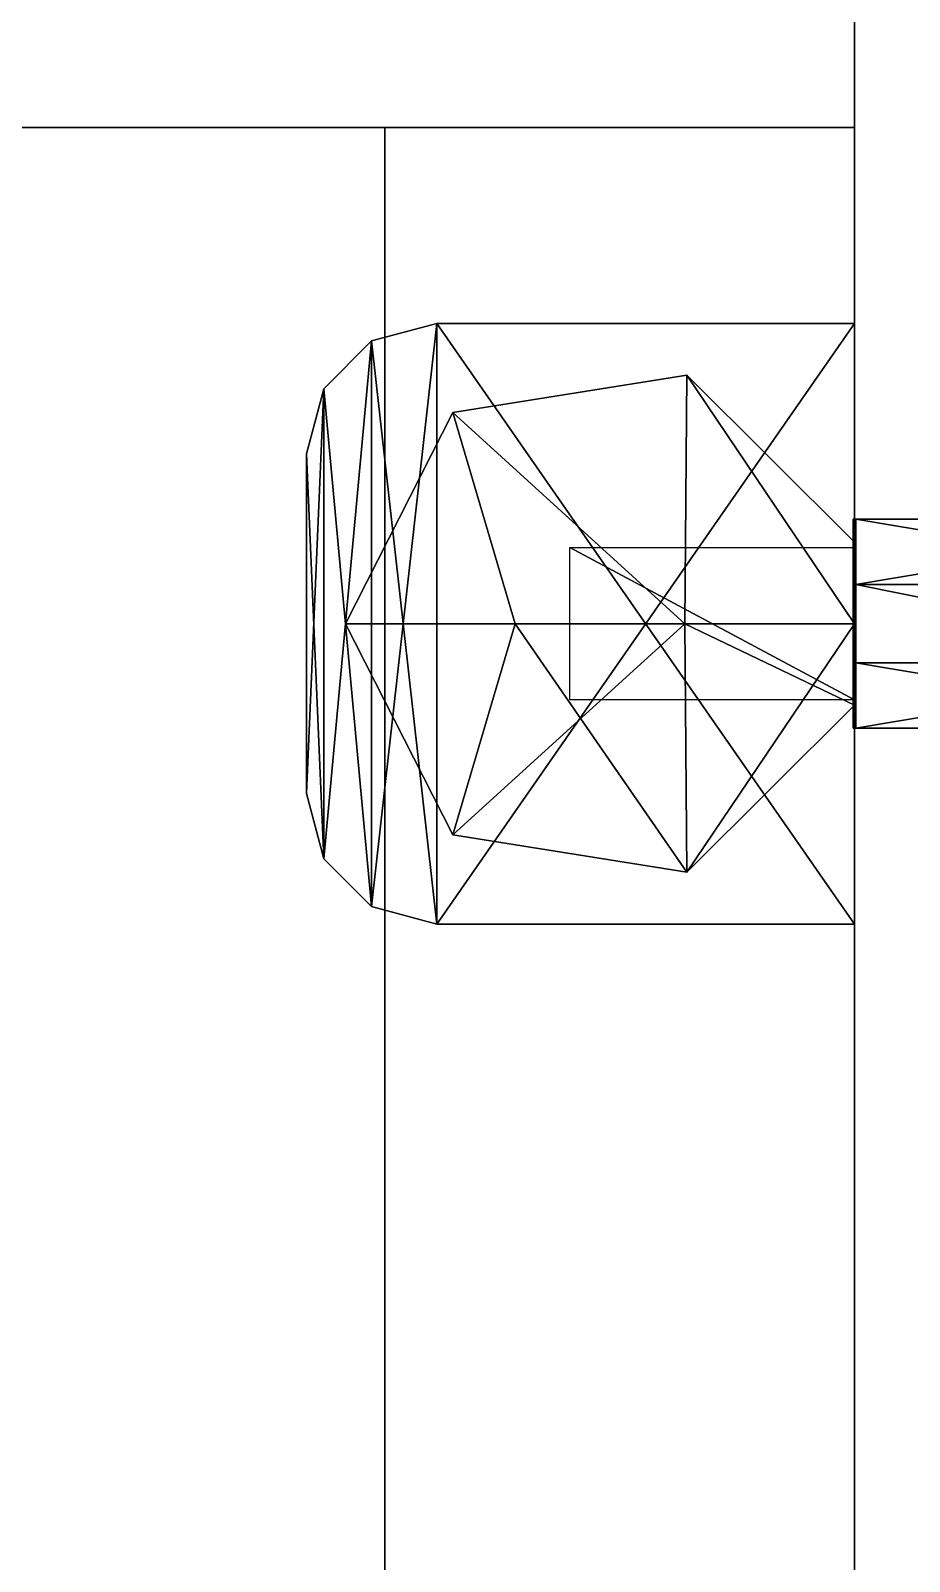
# Model space of a CAD drawing. Extents: x 0 to 4956, y -4930 to 0.
# Drawn here: x 1892.9 to 1926.6, y -4382.9 to -4324.3 of the extents above; entities that cross this region are included whole.
import ezdxf

# ---------------------------------------------------------------- set-up
doc = ezdxf.new("R2010")
doc.units = 0
for name, color, linetype in [('LAYER0', 7, 'CONTINUOUS'), ('LAYER1209', 7, 'CONTINUOUS'), ('LAYER1214', 7, 'CONTINUOUS'), ('LAYER1215', 254, 'CONTINUOUS'), ('LAYER835', 7, 'CONTINUOUS'), ('LAYER841', 7, 'CONTINUOUS'), ('LAYER844', 7, 'CONTINUOUS'), ('LAYER851', 7, 'CONTINUOUS'), ('LAYER991', 7, 'CONTINUOUS'), ('LAYER992', 7, 'CONTINUOUS')]:
    doc.layers.add(name, color=color, linetype=linetype)

msp = doc.modelspace()

# ---------------------------------------------------------------- linework, layer by layer
at = {"layer": 'LAYER0', "invisible_edges": 1}
for points in [[(4956, 0), (0, -4930), (0, 0), (4956, 0)], [(4956, -4930, 5), (0, 0, 5), (0, -4930, 5), (4956, -4930, 5)], [(0, 0, 5), (4956, -4930, 5), (4956, 0, 5), (0, 0, 5)], [(0, -4930), (4956, 0), (4956, -4930), (0, -4930)]]:
    msp.add_3dface(points, dxfattribs=at)
at = {"layer": 'LAYER1209', "invisible_edges": 1}
for points in [[(1924.5, -4785.4, 1989), (1140.5, -4310, 1989), (1140.5, -4785.4, 1989), (1924.5, -4785.4, 1989)], [(1140.5, -4310, 1989), (1924.5, -4785.4, 1989), (1924.5, -4310, 1989), (1140.5, -4310, 1989)], [(1924.5, -4310, 1971), (1140.5, -4785.4, 1971), (1140.5, -4310, 1971), (1924.5, -4310, 1971)], [(1140.5, -4785.4, 1971), (1924.5, -4310, 1971), (1924.5, -4785.4, 1971), (1140.5, -4785.4, 1971)], [(1924.5, -4785.4, 1989), (1924.5, -4310, 1971), (1924.5, -4310, 1989), (1924.5, -4785.4, 1989)], [(1924.5, -4310, 1971), (1924.5, -4785.4, 1989), (1924.5, -4785.4, 1971), (1924.5, -4310, 1971)]]:
    msp.add_3dface(points, dxfattribs=at)
at = {"layer": 'LAYER1214'}
for points in [[(1906, -4336.17, 1971), (1908.5, -4335.5, 1969.01), (1906, -4336.17, 1969.01), (1906, -4336.17, 1971)], [(1908.5, -4335.5, 1971), (1908.5, -4335.5, 1969.01), (1906, -4336.17, 1971), (1908.5, -4335.5, 1971)], [(1908.5, -4335.5, 1969.01), (1906, -4357.83, 1969.01), (1906, -4336.17, 1969.01), (1908.5, -4335.5, 1969.01)], [(1908.5, -4358.5, 1969.01), (1906, -4357.83, 1969.01), (1908.5, -4335.5, 1969.01), (1908.5, -4358.5, 1969.01)], [(1906, -4357.83, 1971), (1908.5, -4335.5, 1971), (1906, -4336.17, 1971), (1906, -4357.83, 1971)], [(1908.5, -4358.5, 1971), (1908.5, -4335.5, 1971), (1906, -4357.83, 1971), (1908.5, -4358.5, 1971)], [(1906, -4336.17, 1969.01), (1908.5, -4358.5, 1969.01), (1908.5, -4335.5, 1969.01), (1906, -4336.17, 1969.01)], [(1906, -4336.17, 1971), (1908.5, -4358.5, 1971), (1908.5, -4335.5, 1971), (1906, -4336.17, 1971)], [(1908.5, -4335.5, 1969.01), (1906, -4336.17, 1971), (1906, -4336.17, 1969.01), (1908.5, -4335.5, 1969.01)], [(1908.5, -4335.5, 1971), (1906, -4336.17, 1971), (1908.5, -4335.5, 1969.01), (1908.5, -4335.5, 1971)], [(1924.5, -4358.5, 1969.01), (1908.5, -4335.5, 1969.01), (1924.5, -4335.5, 1969.01), (1924.5, -4358.5, 1969.01)], [(1908.5, -4358.5, 1969.01), (1908.5, -4335.5, 1969.01), (1924.5, -4358.5, 1969.01), (1908.5, -4358.5, 1969.01)], [(1924.5, -4358.5, 1971), (1908.5, -4335.5, 1971), (1924.5, -4335.5, 1971), (1924.5, -4358.5, 1971)], [(1908.5, -4358.5, 1971), (1908.5, -4335.5, 1971), (1924.5, -4358.5, 1971), (1908.5, -4358.5, 1971)], [(1908.5, -4335.5, 1969.01), (1924.5, -4335.5, 1971), (1924.5, -4335.5, 1969.01), (1908.5, -4335.5, 1969.01)], [(1908.5, -4335.5, 1971), (1924.5, -4335.5, 1971), (1908.5, -4335.5, 1969.01), (1908.5, -4335.5, 1971)], [(1908.5, -4335.5, 1969.01), (1924.5, -4358.5, 1969.01), (1908.5, -4358.5, 1969.01), (1908.5, -4335.5, 1969.01)], [(1924.5, -4335.5, 1969.01), (1924.5, -4358.5, 1969.01), (1908.5, -4335.5, 1969.01), (1924.5, -4335.5, 1969.01)], [(1924.5, -4335.5, 1971), (1908.5, -4335.5, 1969.01), (1908.5, -4335.5, 1971), (1924.5, -4335.5, 1971)], [(1924.5, -4335.5, 1969.01), (1908.5, -4335.5, 1969.01), (1924.5, -4335.5, 1971), (1924.5, -4335.5, 1969.01)], [(1908.5, -4358.5, 1971), (1924.5, -4335.5, 1971), (1908.5, -4335.5, 1971), (1908.5, -4358.5, 1971)], [(1924.5, -4358.5, 1971), (1924.5, -4335.5, 1971), (1908.5, -4358.5, 1971), (1924.5, -4358.5, 1971)], [(1924.5, -4335.5, 1969.01), (1924.5, -4358.5, 1971), (1924.5, -4358.5, 1969.01), (1924.5, -4335.5, 1969.01)], [(1924.5, -4335.5, 1971), (1924.5, -4358.5, 1971), (1924.5, -4335.5, 1969.01), (1924.5, -4335.5, 1971)], [(1924.5, -4358.5, 1969.01), (1924.5, -4335.5, 1971), (1924.5, -4335.5, 1969.01), (1924.5, -4358.5, 1969.01)], [(1924.5, -4358.5, 1971), (1924.5, -4335.5, 1971), (1924.5, -4358.5, 1969.01), (1924.5, -4358.5, 1971)], [(1904.17, -4338, 1971), (1906, -4336.17, 1969.01), (1904.17, -4338, 1969.01), (1904.17, -4338, 1971)], [(1906, -4336.17, 1971), (1906, -4336.17, 1969.01), (1904.17, -4338, 1971), (1906, -4336.17, 1971)], [(1906, -4336.17, 1969.01), (1906, -4357.83, 1969.01), (1904.17, -4338, 1969.01), (1906, -4336.17, 1969.01)], [(1904.17, -4356, 1971), (1906, -4336.17, 1971), (1904.17, -4338, 1971), (1904.17, -4356, 1971)], [(1906, -4357.83, 1971), (1906, -4336.17, 1971), (1904.17, -4356, 1971), (1906, -4357.83, 1971)], [(1904.17, -4338, 1969.01), (1906, -4357.83, 1969.01), (1906, -4336.17, 1969.01), (1904.17, -4338, 1969.01)], [(1904.17, -4338, 1971), (1906, -4357.83, 1971), (1906, -4336.17, 1971), (1904.17, -4338, 1971)], [(1906, -4336.17, 1969.01), (1904.17, -4338, 1971), (1904.17, -4338, 1969.01), (1906, -4336.17, 1969.01)], [(1906, -4336.17, 1971), (1904.17, -4338, 1971), (1906, -4336.17, 1969.01), (1906, -4336.17, 1971)], [(1906, -4357.83, 1969.01), (1908.5, -4358.5, 1969.01), (1906, -4336.17, 1969.01), (1906, -4357.83, 1969.01)], [(1906, -4357.83, 1971), (1908.5, -4358.5, 1971), (1906, -4336.17, 1971), (1906, -4357.83, 1971)], [(1909.113, -4338.917, 1985), (1918.069, -4337.482, 1971), (1909.113, -4338.917, 1971), (1909.113, -4338.917, 1985)], [(1918.069, -4337.482, 1985), (1918.069, -4337.482, 1971), (1909.113, -4338.917, 1985), (1918.069, -4337.482, 1985)], [(1918.069, -4337.482, 1985), (1909.113, -4338.917, 1985), (1918, -4347, 1985), (1918.069, -4337.482, 1985)], [(1918.069, -4337.482, 1971), (1909.113, -4338.917, 1985), (1909.113, -4338.917, 1971), (1918.069, -4337.482, 1971)], [(1918.069, -4337.482, 1985), (1909.113, -4338.917, 1985), (1918.069, -4337.482, 1971), (1918.069, -4337.482, 1985)], [(1918.069, -4337.482, 1985), (1909.113, -4338.917, 1985), (1918, -4347, 1985), (1918.069, -4337.482, 1985)], [(1924.5, -4347, 1985), (1918.069, -4337.482, 1985), (1918, -4347, 1985), (1924.5, -4347, 1985)], [(1924.5, -4347, 1985), (1918.069, -4337.482, 1985), (1918, -4347, 1985), (1924.5, -4347, 1985)], [(1924.5, -4343.877, 1985), (1918.069, -4337.482, 1985), (1924.5, -4347, 1985), (1924.5, -4343.877, 1985)], [(1918.069, -4337.482, 1971), (1924.5, -4343.877, 1985), (1924.5, -4343.877, 1971), (1918.069, -4337.482, 1971)], [(1918.069, -4337.482, 1985), (1924.5, -4343.877, 1985), (1918.069, -4337.482, 1971), (1918.069, -4337.482, 1985)], [(1924.5, -4343.877, 1971), (1918.069, -4337.482, 1985), (1918.069, -4337.482, 1971), (1924.5, -4343.877, 1971)], [(1924.5, -4343.877, 1985), (1918.069, -4337.482, 1985), (1924.5, -4343.877, 1971), (1924.5, -4343.877, 1985)], [(1924.5, -4343.877, 1985), (1918.069, -4337.482, 1985), (1924.5, -4347, 1985), (1924.5, -4343.877, 1985)], [(1903.5, -4340.5, 1971), (1904.17, -4338, 1969.01), (1903.5, -4340.5, 1969.01), (1903.5, -4340.5, 1971)], [(1904.17, -4338, 1971), (1904.17, -4338, 1969.01), (1903.5, -4340.5, 1971), (1904.17, -4338, 1971)], [(1904.17, -4338, 1969.01), (1904.17, -4356, 1969.01), (1903.5, -4340.5, 1969.01), (1904.17, -4338, 1969.01)], [(1903.5, -4353.5, 1971), (1904.17, -4338, 1971), (1903.5, -4340.5, 1971), (1903.5, -4353.5, 1971)], [(1904.17, -4356, 1971), (1904.17, -4338, 1971), (1903.5, -4353.5, 1971), (1904.17, -4356, 1971)], [(1903.5, -4340.5, 1969.01), (1904.17, -4356, 1969.01), (1904.17, -4338, 1969.01), (1903.5, -4340.5, 1969.01)], [(1903.5, -4340.5, 1971), (1904.17, -4356, 1971), (1904.17, -4338, 1971), (1903.5, -4340.5, 1971)], [(1904.17, -4338, 1969.01), (1903.5, -4340.5, 1971), (1903.5, -4340.5, 1969.01), (1904.17, -4338, 1969.01)], [(1904.17, -4338, 1971), (1903.5, -4340.5, 1971), (1904.17, -4338, 1969.01), (1904.17, -4338, 1971)], [(1904.17, -4338, 1969.01), (1906, -4357.83, 1969.01), (1904.17, -4356, 1969.01), (1904.17, -4338, 1969.01)], [(1904.17, -4356, 1969.01), (1906, -4357.83, 1969.01), (1904.17, -4338, 1969.01), (1904.17, -4356, 1969.01)], [(1904.17, -4356, 1971), (1906, -4357.83, 1971), (1904.17, -4338, 1971), (1904.17, -4356, 1971)], [(1911.5, -4347, 1985), (1909.113, -4338.917, 1985), (1905, -4347, 1985), (1911.5, -4347, 1985)], [(1905, -4347, 1985), (1909.113, -4338.917, 1971), (1905, -4347, 1971), (1905, -4347, 1985)], [(1909.113, -4338.917, 1985), (1909.113, -4338.917, 1971), (1905, -4347, 1985), (1909.113, -4338.917, 1985)], [(1909.113, -4338.917, 1971), (1905, -4347, 1985), (1905, -4347, 1971), (1909.113, -4338.917, 1971)], [(1909.113, -4338.917, 1985), (1905, -4347, 1985), (1909.113, -4338.917, 1971), (1909.113, -4338.917, 1985)], [(1909.113, -4338.917, 1985), (1905, -4347, 1985), (1911.5, -4347, 1985), (1909.113, -4338.917, 1985)], [(1918, -4347, 1985), (1909.113, -4338.917, 1985), (1911.5, -4347, 1985), (1918, -4347, 1985)], [(1918, -4347, 1985), (1909.113, -4338.917, 1985), (1911.5, -4347, 1985), (1918, -4347, 1985)], [(1903.5, -4353.5, 1971), (1903.5, -4340.5, 1969.01), (1903.5, -4340.5, 1971), (1903.5, -4353.5, 1971)], [(1903.5, -4353.5, 1969.01), (1903.5, -4340.5, 1969.01), (1903.5, -4353.5, 1971), (1903.5, -4353.5, 1969.01)], [(1903.5, -4353.5, 1969.01), (1903.5, -4340.5, 1971), (1903.5, -4340.5, 1969.01), (1903.5, -4353.5, 1969.01)], [(1903.5, -4353.5, 1971), (1903.5, -4340.5, 1971), (1903.5, -4353.5, 1969.01), (1903.5, -4353.5, 1971)], [(1903.5, -4340.5, 1969.01), (1904.17, -4356, 1969.01), (1903.5, -4353.5, 1969.01), (1903.5, -4340.5, 1969.01)], [(1903.5, -4353.5, 1969.01), (1904.17, -4356, 1969.01), (1903.5, -4340.5, 1969.01), (1903.5, -4353.5, 1969.01)], [(1903.5, -4353.5, 1971), (1904.17, -4356, 1971), (1903.5, -4340.5, 1971), (1903.5, -4353.5, 1971)], [(1913.592, -4344.08, 1969), (1924.5, -4349.92, 1969), (1913.592, -4349.92, 1969), (1913.592, -4344.08, 1969)], [(1924.5, -4344.08, 1969), (1924.5, -4349.92, 1969), (1913.592, -4344.08, 1969), (1924.5, -4344.08, 1969)], [(1924.5, -4343.877, 1985), (1924.5, -4350.123, 1971), (1924.5, -4343.877, 1971), (1924.5, -4343.877, 1985)], [(1924.5, -4350.123, 1985), (1924.5, -4350.123, 1971), (1924.5, -4343.877, 1985), (1924.5, -4350.123, 1985)], [(1924.5, -4350.123, 1971), (1924.5, -4343.877, 1985), (1924.5, -4343.877, 1971), (1924.5, -4350.123, 1971)], [(1924.5, -4350.123, 1985), (1924.5, -4343.877, 1985), (1924.5, -4350.123, 1971), (1924.5, -4350.123, 1985)], [(1909.113, -4355.083, 1985), (1911.5, -4347, 1985), (1905, -4347, 1985), (1909.113, -4355.083, 1985)], [(1905, -4347, 1971), (1909.113, -4355.083, 1985), (1905, -4347, 1985), (1905, -4347, 1971)], [(1909.113, -4355.083, 1971), (1909.113, -4355.083, 1985), (1905, -4347, 1971), (1909.113, -4355.083, 1971)], [(1905, -4347, 1971), (1909.113, -4355.083, 1985), (1909.113, -4355.083, 1971), (1905, -4347, 1971)], [(1905, -4347, 1985), (1909.113, -4355.083, 1985), (1905, -4347, 1971), (1905, -4347, 1985)], [(1909.113, -4355.083, 1985), (1905, -4347, 1985), (1911.5, -4347, 1985), (1909.113, -4355.083, 1985)], [(1918.069, -4356.518, 1985), (1911.5, -4347, 1985), (1909.113, -4355.083, 1985), (1918.069, -4356.518, 1985)], [(1918, -4347, 1985), (1909.113, -4355.083, 1985), (1911.5, -4347, 1985), (1918, -4347, 1985)], [(1918.069, -4356.518, 1985), (1909.113, -4355.083, 1985), (1918, -4347, 1985), (1918.069, -4356.518, 1985)], [(1918, -4347, 1985), (1911.5, -4347, 1985), (1918.069, -4356.518, 1985), (1918, -4347, 1985)], [(1924.5, -4350.123, 1985), (1918, -4347, 1985), (1918.069, -4356.518, 1985), (1924.5, -4350.123, 1985)], [(1924.5, -4347, 1985), (1918, -4347, 1985), (1924.5, -4350.123, 1985), (1924.5, -4347, 1985)], [(1924.5, -4347, 1985), (1918.069, -4356.518, 1985), (1918, -4347, 1985), (1924.5, -4347, 1985)], [(1924.5, -4350.123, 1985), (1918.069, -4356.518, 1985), (1924.5, -4347, 1985), (1924.5, -4350.123, 1985)], [(1918.069, -4356.518, 1971), (1924.5, -4350.123, 1985), (1918.069, -4356.518, 1985), (1918.069, -4356.518, 1971)], [(1924.5, -4350.123, 1971), (1924.5, -4350.123, 1985), (1918.069, -4356.518, 1971), (1924.5, -4350.123, 1971)], [(1918.069, -4356.518, 1971), (1924.5, -4350.123, 1985), (1924.5, -4350.123, 1971), (1918.069, -4356.518, 1971)], [(1918.069, -4356.518, 1985), (1924.5, -4350.123, 1985), (1918.069, -4356.518, 1971), (1918.069, -4356.518, 1985)], [(1903.5, -4353.5, 1969.01), (1904.17, -4356, 1971), (1903.5, -4353.5, 1971), (1903.5, -4353.5, 1969.01)], [(1904.17, -4356, 1969.01), (1904.17, -4356, 1971), (1903.5, -4353.5, 1969.01), (1904.17, -4356, 1969.01)], [(1904.17, -4356, 1969.01), (1903.5, -4353.5, 1971), (1903.5, -4353.5, 1969.01), (1904.17, -4356, 1969.01)], [(1904.17, -4356, 1971), (1903.5, -4353.5, 1971), (1904.17, -4356, 1969.01), (1904.17, -4356, 1971)], [(1909.113, -4355.083, 1971), (1918.069, -4356.518, 1985), (1909.113, -4355.083, 1985), (1909.113, -4355.083, 1971)], [(1918.069, -4356.518, 1971), (1918.069, -4356.518, 1985), (1909.113, -4355.083, 1971), (1918.069, -4356.518, 1971)], [(1909.113, -4355.083, 1971), (1918.069, -4356.518, 1985), (1918.069, -4356.518, 1971), (1909.113, -4355.083, 1971)], [(1909.113, -4355.083, 1985), (1918.069, -4356.518, 1985), (1909.113, -4355.083, 1971), (1909.113, -4355.083, 1985)], [(1904.17, -4356, 1969.01), (1906, -4357.83, 1971), (1904.17, -4356, 1971), (1904.17, -4356, 1969.01)], [(1906, -4357.83, 1969.01), (1906, -4357.83, 1971), (1904.17, -4356, 1969.01), (1906, -4357.83, 1969.01)], [(1906, -4357.83, 1969.01), (1904.17, -4356, 1971), (1904.17, -4356, 1969.01), (1906, -4357.83, 1969.01)], [(1906, -4357.83, 1971), (1904.17, -4356, 1971), (1906, -4357.83, 1969.01), (1906, -4357.83, 1971)], [(1906, -4357.83, 1969.01), (1908.5, -4358.5, 1971), (1906, -4357.83, 1971), (1906, -4357.83, 1969.01)], [(1908.5, -4358.5, 1969.01), (1908.5, -4358.5, 1971), (1906, -4357.83, 1969.01), (1908.5, -4358.5, 1969.01)], [(1908.5, -4358.5, 1969.01), (1906, -4357.83, 1971), (1906, -4357.83, 1969.01), (1908.5, -4358.5, 1969.01)], [(1908.5, -4358.5, 1971), (1906, -4357.83, 1971), (1908.5, -4358.5, 1969.01), (1908.5, -4358.5, 1971)], [(1908.5, -4358.5, 1971), (1924.5, -4358.5, 1969.01), (1908.5, -4358.5, 1969.01), (1908.5, -4358.5, 1971)], [(1924.5, -4358.5, 1971), (1924.5, -4358.5, 1969.01), (1908.5, -4358.5, 1971), (1924.5, -4358.5, 1971)], [(1924.5, -4358.5, 1969.01), (1908.5, -4358.5, 1971), (1908.5, -4358.5, 1969.01), (1924.5, -4358.5, 1969.01)], [(1924.5, -4358.5, 1971), (1908.5, -4358.5, 1971), (1924.5, -4358.5, 1969.01), (1924.5, -4358.5, 1971)]]:
    msp.add_3dface(points, dxfattribs=at)
at = {"layer": 'LAYER1215'}
for points in [[(1924.55, -4345.5, 1979.83), (1924.45, -4343, 1976.5), (1924.45, -4345.5, 1979.83), (1924.55, -4345.5, 1979.83)], [(1924.55, -4343, 1976.5), (1924.45, -4343, 1976.5), (1924.55, -4345.5, 1979.83), (1924.55, -4343, 1976.5)], [(1924.55, -4343, 1976.5), (1924.45, -4345.5, 1973.17), (1924.45, -4343, 1976.5), (1924.55, -4343, 1976.5)], [(1924.55, -4345.5, 1973.17), (1924.45, -4345.5, 1973.17), (1924.55, -4343, 1976.5), (1924.55, -4345.5, 1973.17)], [(1924.45, -4343, 1980.5), (1924.45, -4351, 1972.5), (1924.45, -4351, 1980.5), (1924.45, -4343, 1980.5)], [(1924.45, -4343, 1972.5), (1924.45, -4351, 1972.5), (1924.45, -4343, 1980.5), (1924.45, -4343, 1972.5)], [(1924.55, -4343, 1980.5), (1924.45, -4343, 1972.5), (1924.45, -4343, 1980.5), (1924.55, -4343, 1980.5)], [(1924.55, -4343, 1972.5), (1924.45, -4343, 1972.5), (1924.55, -4343, 1980.5), (1924.55, -4343, 1972.5)], [(1924.55, -4351, 1972.5), (1924.45, -4343, 1972.5), (1924.55, -4343, 1972.5), (1924.55, -4351, 1972.5)], [(1924.45, -4351, 1972.5), (1924.45, -4343, 1972.5), (1924.55, -4351, 1972.5), (1924.45, -4351, 1972.5)], [(1924.55, -4343, 1980.5), (1924.45, -4351, 1980.5), (1924.55, -4351, 1980.5), (1924.55, -4343, 1980.5)], [(1924.45, -4343, 1980.5), (1924.45, -4351, 1980.5), (1924.55, -4343, 1980.5), (1924.45, -4343, 1980.5)], [(1939.45, -4345.5, 1979.83), (1924.55, -4343, 1976.5), (1924.55, -4345.5, 1979.83), (1939.45, -4345.5, 1979.83)], [(1939.45, -4343, 1976.5), (1924.55, -4343, 1976.5), (1939.45, -4345.5, 1979.83), (1939.45, -4343, 1976.5)], [(1939.45, -4343, 1976.5), (1924.55, -4345.5, 1973.17), (1924.55, -4343, 1976.5), (1939.45, -4343, 1976.5)], [(1939.45, -4345.5, 1973.17), (1924.55, -4345.5, 1973.17), (1939.45, -4343, 1976.5), (1939.45, -4345.5, 1973.17)], [(1924.55, -4351, 1980.5), (1924.55, -4343, 1972.5), (1924.55, -4343, 1980.5), (1924.55, -4351, 1980.5)], [(1924.55, -4351, 1972.5), (1924.55, -4343, 1972.5), (1924.55, -4351, 1980.5), (1924.55, -4351, 1972.5)], [(1924.45, -4348.5, 1979.83), (1924.55, -4345.5, 1979.83), (1924.45, -4345.5, 1979.83), (1924.45, -4348.5, 1979.83)], [(1924.55, -4348.5, 1979.83), (1924.55, -4345.5, 1979.83), (1924.45, -4348.5, 1979.83), (1924.55, -4348.5, 1979.83)], [(1924.55, -4348.5, 1973.17), (1924.45, -4345.5, 1973.17), (1924.55, -4345.5, 1973.17), (1924.55, -4348.5, 1973.17)], [(1924.45, -4348.5, 1973.17), (1924.45, -4345.5, 1973.17), (1924.55, -4348.5, 1973.17), (1924.45, -4348.5, 1973.17)], [(1939.45, -4348.5, 1979.83), (1924.55, -4345.5, 1979.83), (1924.55, -4348.5, 1979.83), (1939.45, -4348.5, 1979.83)], [(1939.45, -4345.5, 1979.83), (1924.55, -4345.5, 1979.83), (1939.45, -4348.5, 1979.83), (1939.45, -4345.5, 1979.83)], [(1939.45, -4348.5, 1973.17), (1924.55, -4345.5, 1973.17), (1939.45, -4345.5, 1973.17), (1939.45, -4348.5, 1973.17)], [(1924.55, -4348.5, 1973.17), (1924.55, -4345.5, 1973.17), (1939.45, -4348.5, 1973.17), (1924.55, -4348.5, 1973.17)], [(1924.45, -4348.5, 1979.83), (1924.55, -4351, 1976.5), (1924.55, -4348.5, 1979.83), (1924.45, -4348.5, 1979.83)], [(1924.45, -4351, 1976.5), (1924.55, -4351, 1976.5), (1924.45, -4348.5, 1979.83), (1924.45, -4351, 1976.5)], [(1924.45, -4351, 1976.5), (1924.55, -4348.5, 1973.17), (1924.55, -4351, 1976.5), (1924.45, -4351, 1976.5)], [(1924.45, -4348.5, 1973.17), (1924.55, -4348.5, 1973.17), (1924.45, -4351, 1976.5), (1924.45, -4348.5, 1973.17)], [(1924.55, -4348.5, 1979.83), (1939.45, -4351, 1976.5), (1939.45, -4348.5, 1979.83), (1924.55, -4348.5, 1979.83)], [(1924.55, -4351, 1976.5), (1939.45, -4351, 1976.5), (1924.55, -4348.5, 1979.83), (1924.55, -4351, 1976.5)], [(1924.55, -4351, 1976.5), (1939.45, -4348.5, 1973.17), (1939.45, -4351, 1976.5), (1924.55, -4351, 1976.5)], [(1924.55, -4348.5, 1973.17), (1939.45, -4348.5, 1973.17), (1924.55, -4351, 1976.5), (1924.55, -4348.5, 1973.17)], [(1924.55, -4351, 1972.5), (1924.45, -4351, 1980.5), (1924.45, -4351, 1972.5), (1924.55, -4351, 1972.5)], [(1924.55, -4351, 1980.5), (1924.45, -4351, 1980.5), (1924.55, -4351, 1972.5), (1924.55, -4351, 1980.5)]]:
    msp.add_3dface(points, dxfattribs=at)
at = {"layer": 'LAYER835', "invisible_edges": 1}
for points in [[(1924.5, -4785.4, 871), (1140.5, -4310, 871), (1140.5, -4785.4, 871), (1924.5, -4785.4, 871)], [(1140.5, -4310, 871), (1924.5, -4785.4, 871), (1924.5, -4310, 871), (1140.5, -4310, 871)], [(1924.5, -4310, 853), (1140.5, -4785.4, 853), (1140.5, -4310, 853), (1924.5, -4310, 853)], [(1140.5, -4785.4, 853), (1924.5, -4310, 853), (1924.5, -4785.4, 853), (1140.5, -4785.4, 853)], [(1924.5, -4785.4, 871), (1924.5, -4310, 853), (1924.5, -4310, 871), (1924.5, -4785.4, 871)], [(1924.5, -4310, 853), (1924.5, -4785.4, 871), (1924.5, -4785.4, 853), (1924.5, -4310, 853)]]:
    msp.add_3dface(points, dxfattribs=at)
at = {"layer": 'LAYER841', "invisible_edges": 1}
for points in [[(1924.5, -4810, 2545), (1924.5, -4250, 5), (1924.5, -4810, 5), (1924.5, -4810, 2545)], [(1924.5, -4250, 5), (1924.5, -4810, 2545), (1924.5, -4250, 2545), (1924.5, -4250, 5)], [(1942.5, -4810, 5), (1924.5, -4250, 5), (1942.5, -4250, 5), (1942.5, -4810, 5)], [(1924.5, -4250, 5), (1942.5, -4810, 5), (1924.5, -4810, 5), (1924.5, -4250, 5)], [(1924.5, -4810, 2545), (1942.5, -4250, 2545), (1924.5, -4250, 2545), (1924.5, -4810, 2545)], [(1942.5, -4250, 2545), (1924.5, -4810, 2545), (1942.5, -4810, 2545), (1942.5, -4250, 2545)]]:
    msp.add_3dface(points, dxfattribs=at)
at = {"layer": 'LAYER844', "invisible_edges": 1}
for points in [[(1140.5, -4810, 85), (1924.5, -4250, 85), (1924.5, -4810, 85), (1140.5, -4810, 85)], [(1924.5, -4250, 85), (1140.5, -4810, 85), (1140.5, -4250, 85), (1924.5, -4250, 85)], [(1140.5, -4250, 103), (1924.5, -4810, 103), (1924.5, -4250, 103), (1140.5, -4250, 103)], [(1924.5, -4810, 103), (1140.5, -4250, 103), (1140.5, -4810, 103), (1924.5, -4810, 103)], [(1924.5, -4810, 103), (1924.5, -4250, 85), (1924.5, -4250, 103), (1924.5, -4810, 103)], [(1924.5, -4250, 85), (1924.5, -4810, 103), (1924.5, -4810, 85), (1924.5, -4250, 85)]]:
    msp.add_3dface(points, dxfattribs=at)
at = {"layer": 'LAYER851', "invisible_edges": 1}
for points in [[(1924.5, -4810, 2544), (1140.5, -4250, 2544), (1140.5, -4810, 2544), (1924.5, -4810, 2544)], [(1140.5, -4250, 2544), (1924.5, -4810, 2544), (1924.5, -4250, 2544), (1140.5, -4250, 2544)], [(1924.5, -4250, 2526), (1140.5, -4810, 2526), (1140.5, -4250, 2526), (1924.5, -4250, 2526)], [(1140.5, -4810, 2526), (1924.5, -4250, 2526), (1924.5, -4810, 2526), (1140.5, -4810, 2526)], [(1924.5, -4810, 2544), (1924.5, -4250, 2526), (1924.5, -4250, 2544), (1924.5, -4810, 2544)], [(1924.5, -4250, 2526), (1924.5, -4810, 2544), (1924.5, -4810, 2526), (1924.5, -4250, 2526)]]:
    msp.add_3dface(points, dxfattribs=at)
at = {"layer": 'LAYER991', "invisible_edges": 1}
for points in [[(1888.5, -4728, 853), (1906.5, -4328, 853), (1888.5, -4328, 853), (1888.5, -4728, 853)], [(1906.5, -4328, 853), (1888.5, -4728, 853), (1906.5, -4728, 853), (1906.5, -4328, 853)], [(1888.5, -4328, 103), (1906.5, -4328, 853), (1906.5, -4328, 103), (1888.5, -4328, 103)], [(1906.5, -4328, 853), (1888.5, -4328, 103), (1888.5, -4328, 853), (1906.5, -4328, 853)], [(1906.5, -4728, 103), (1888.5, -4328, 103), (1906.5, -4328, 103), (1906.5, -4728, 103)], [(1888.5, -4328, 103), (1906.5, -4728, 103), (1888.5, -4728, 103), (1888.5, -4328, 103)], [(1906.5, -4728, 103), (1906.5, -4328, 853), (1906.5, -4728, 853), (1906.5, -4728, 103)], [(1906.5, -4328, 853), (1906.5, -4728, 103), (1906.5, -4328, 103), (1906.5, -4328, 853)]]:
    msp.add_3dface(points, dxfattribs=at)
at = {"layer": 'LAYER992', "invisible_edges": 1}
for points in [[(1906.5, -4408, 853), (1924.5, -4328, 853), (1906.5, -4328, 853), (1906.5, -4408, 853)], [(1924.5, -4328, 853), (1906.5, -4408, 853), (1924.5, -4408, 853), (1924.5, -4328, 853)], [(1906.5, -4328, 103), (1924.5, -4328, 853), (1924.5, -4328, 103), (1906.5, -4328, 103)], [(1924.5, -4328, 853), (1906.5, -4328, 103), (1906.5, -4328, 853), (1924.5, -4328, 853)], [(1924.5, -4408, 103), (1906.5, -4328, 103), (1924.5, -4328, 103), (1924.5, -4408, 103)], [(1906.5, -4328, 103), (1924.5, -4408, 103), (1906.5, -4408, 103), (1906.5, -4328, 103)], [(1906.5, -4328, 103), (1906.5, -4408, 853), (1906.5, -4328, 853), (1906.5, -4328, 103)], [(1906.5, -4408, 853), (1906.5, -4328, 103), (1906.5, -4408, 103), (1906.5, -4408, 853)], [(1924.5, -4408, 103), (1924.5, -4328, 853), (1924.5, -4408, 853), (1924.5, -4408, 103)], [(1924.5, -4328, 853), (1924.5, -4408, 103), (1924.5, -4328, 103), (1924.5, -4328, 853)]]:
    msp.add_3dface(points, dxfattribs=at)

doc.saveas('drawing.dxf')
